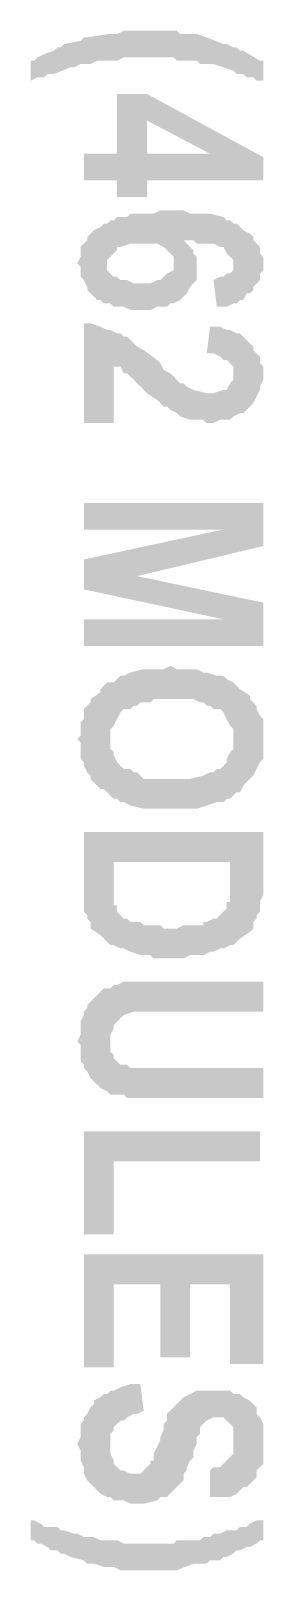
# Model space of a CAD drawing. Header units: inches. Extents: x -186 to 186, y -282 to 282.
# Drawn here: x 73.52 to 76.11, y -176.78 to -159.63 of the extents above; entities that cross this region are included whole.
import ezdxf

# ---------------------------------------------------------------- set-up
doc = ezdxf.new("R2010")
doc.units = ezdxf.units.IN
doc.header["$MEASUREMENT"] = 0
doc.layers.add('H', color=7, linetype='CONTINUOUS', lineweight=100)

msp = doc.modelspace()

# ---------------------------------------------------------------- hatches: boundary and pattern name
at = {"layer": 'H', "linetype": 'Continuous'}
for points in [[(76.111, -160.185), (76.111, -159.963), (76.074, -159.963), (75.889, -159.852), (75.852, -159.852), (75.815, -159.815), (75.778, -159.815), (75.704, -159.778), (75.667, -159.778), (75.481, -159.704), (75.37, -159.667), (75.333, -159.667), (75.259, -159.667), (75.185, -159.667), (75.148, -159.63), (75.037, -159.63), (75, -159.63), (74.667, -159.63), (74.593, -159.63), (74.556, -159.63), (74.481, -159.667), (74.444, -159.667), (74.37, -159.667), (74.148, -159.704), (74.111, -159.704), (74.074, -159.741), (73.889, -159.778), (73.852, -159.815), (73.815, -159.815), (73.778, -159.852), (73.667, -159.889), (73.593, -159.926), (73.556, -159.963), (73.519, -159.963), (73.519, -160.185), (73.593, -160.148), (73.667, -160.148), (73.704, -160.111), (73.778, -160.111), (73.963, -160.037), (74, -160.037), (74.074, -160), (74.111, -160), (74.148, -160), (74.185, -160), (74.259, -159.963), (74.333, -159.963), (74.37, -159.963), (74.444, -159.963), (74.481, -159.963), (74.556, -159.926), (74.704, -159.926), (74.778, -159.926), (74.852, -159.926), (74.926, -159.926), (75.111, -159.926), (75.148, -159.963), (75.185, -159.963), (75.259, -159.963), (75.296, -159.963), (75.37, -159.963), (75.407, -160), (75.444, -160), (75.481, -160), (75.519, -160), (75.556, -160), (75.778, -160.074), (75.815, -160.111), (75.889, -160.111), (75.926, -160.148), (76, -160.148), (76.037, -160.185)], [(76.111, -161.296), (76.111, -161.037), (74.815, -160.333), (74.481, -160.333), (74.481, -161), (74.111, -161), (74.111, -161.296), (74.481, -161.296), (74.481, -161.481), (74.815, -161.481), (74.815, -160.63), (75.519, -161)], [(76.111, -161.296), (75.519, -161), (74.815, -161), (74.815, -160.63), (74.815, -161.296)], [(75.778, -161.778), (75.741, -161.741), (75.704, -161.741), (75.667, -161.704), (75.519, -161.667), (75.444, -161.667), (75.407, -161.667), (75.333, -161.667), (75.296, -161.667), (75.222, -161.63), (74.963, -161.63), (74.889, -161.667), (74.778, -161.667), (74.704, -161.667), (74.63, -161.667), (74.593, -161.704), (74.519, -161.704), (74.481, -161.704), (74.444, -161.741), (74.407, -161.741), (74.37, -161.778), (74.37, -162.222), (74.37, -162.185), (74.407, -162.148), (74.444, -162.111), (74.481, -162.074), (74.481, -162.037), (74.519, -162.037), (74.63, -162), (74.889, -162), (74.926, -162), (75, -162.037), (75.037, -162.074), (75.074, -162.111), (75.111, -162.148), (75.111, -162.222), (75.111, -162.667), (75.185, -162.63), (75.222, -162.593), (75.222, -161.963), (75.333, -161.963), (75.37, -162), (75.444, -162), (75.519, -162), (75.556, -162), (75.63, -162.037), (75.667, -162.037), (75.704, -162.111), (75.741, -162.148), (75.778, -162.185), (75.778, -162.222)], [(75.111, -162.667), (75.111, -162.222), (75.111, -162.296), (75.037, -162.333), (75, -162.37), (74.963, -162.407), (74.926, -162.407), (74.852, -162.444), (74.667, -162.444), (74.593, -162.407), (74.519, -162.407), (74.481, -162.37), (74.444, -162.37), (74.407, -162.333), (74.37, -162.296), (74.37, -162.222), (74.37, -161.778), (74.333, -161.778), (74.296, -161.815), (74.222, -161.852), (74.185, -161.889), (74.148, -161.926), (74.148, -161.963), (74.074, -162.037), (74.074, -162.111), (74.074, -162.148), (74.037, -162.222), (74.074, -162.259), (74.074, -162.333), (74.074, -162.37), (74.111, -162.407), (74.148, -162.481), (74.148, -162.519), (74.185, -162.556), (74.222, -162.593), (74.259, -162.63), (74.296, -162.63), (74.333, -162.667), (74.407, -162.667), (74.444, -162.704), (74.556, -162.704), (74.63, -162.741), (74.852, -162.741), (74.926, -162.704), (75, -162.704), (75.037, -162.704), (75.074, -162.667)], [(76.111, -162.222), (76.111, -162.148), (76.074, -162.111), (76.074, -162.037), (76.037, -162), (76, -161.963), (76, -161.926), (75.963, -161.889), (75.889, -161.852), (75.852, -161.815), (75.815, -161.778), (75.778, -161.778), (75.778, -162.222), (75.778, -162.296), (75.741, -162.333), (75.704, -162.333), (75.667, -162.37), (75.63, -162.37), (75.556, -162.407), (75.593, -162.704), (75.63, -162.704), (75.704, -162.704), (75.778, -162.667), (75.815, -162.667), (75.852, -162.63), (75.889, -162.63), (75.926, -162.556), (75.963, -162.556), (76, -162.519), (76, -162.481), (76.037, -162.444), (76.074, -162.407), (76.074, -162.333), (76.111, -162.296)], [(75.37, -162.259), (75.37, -162.185), (75.37, -162.148), (75.333, -162.111), (75.333, -162.074), (75.296, -162.037), (75.259, -162), (75.222, -161.963), (75.222, -162.593), (75.259, -162.556), (75.296, -162.481), (75.333, -162.444), (75.37, -162.407), (75.37, -162.37), (75.37, -162.296)], [(75.778, -163.926), (75.778, -163.444), (75.778, -163.519), (75.741, -163.556), (75.704, -163.63), (75.667, -163.63), (75.556, -163.667), (75.481, -163.667), (75.333, -163.63), (75.259, -163.593), (75.222, -163.556), (75.185, -163.556), (75.148, -163.519), (75.111, -163.481), (75.074, -163.444), (75, -163.407), (74.963, -163.333), (74.926, -163.296), (74.778, -163.185), (74.704, -163.148), (74.667, -163.111), (74.63, -163.074), (74.593, -163.037), (74.556, -163.037), (74.519, -163), (74.481, -163), (74.407, -162.963), (74.37, -162.963), (74.296, -162.926), (74.185, -162.889), (74.148, -162.889), (74.111, -162.889), (74.111, -164), (74.444, -164), (74.444, -163.37), (74.519, -163.37), (74.556, -163.444), (74.593, -163.444), (74.63, -163.481), (74.667, -163.519), (74.704, -163.556), (74.778, -163.63), (74.815, -163.667), (74.926, -163.741), (74.963, -163.778), (75, -163.815), (75.037, -163.815), (75.074, -163.852), (75.148, -163.889), (75.185, -163.926), (75.296, -163.963), (75.333, -163.963), (75.37, -163.963), (75.444, -163.963), (75.481, -164), (75.556, -164), (75.63, -163.963), (75.667, -163.963), (75.741, -163.963)], [(76.111, -163.481), (76.111, -163.37), (76.074, -163.333), (76.074, -163.259), (76.037, -163.222), (76, -163.185), (76, -163.148), (75.963, -163.111), (75.926, -163.074), (75.852, -163), (75.815, -163), (75.741, -162.963), (75.704, -162.963), (75.63, -162.926), (75.556, -162.926), (75.519, -162.926), (75.481, -163.222), (75.519, -163.222), (75.556, -163.222), (75.63, -163.259), (75.667, -163.296), (75.704, -163.296), (75.741, -163.333), (75.778, -163.37), (75.778, -163.407), (75.778, -163.444), (75.778, -163.926), (75.852, -163.889), (75.889, -163.889), (75.926, -163.852), (75.963, -163.815), (76, -163.778), (76.037, -163.704), (76.074, -163.63), (76.074, -163.593), (76.111, -163.519)], [(76.111, -165.37), (76.111, -164.889), (74.111, -164.889), (74.111, -165.185), (75.667, -165.185)], [(76.111, -165.37), (75.667, -165.185), (74.111, -165.519), (74.704, -165.704)], [(76.111, -166.481), (76.111, -166), (74.704, -165.704), (74.111, -165.519), (74.111, -165.852), (75.667, -166.185)], [(76.111, -166.481), (75.667, -166.185), (74.111, -166.185), (74.111, -166.481)], [(76.111, -167.519), (76.111, -167.407), (76.111, -167.333), (76.111, -167.296), (76.074, -167.259), (76.037, -167.185), (76.037, -167.148), (76, -167.111), (75.963, -167.074), (75.963, -167.037), (75.852, -166.963), (75.815, -166.926), (75.778, -166.889), (75.704, -166.852), (75.667, -166.815), (75.63, -166.815), (75.593, -166.815), (75.481, -166.778), (75.444, -166.778), (75.37, -166.741), (75.333, -166.741), (75.259, -166.741), (75.148, -166.741), (75.074, -166.704), (75, -166.741), (74.889, -166.741), (74.815, -166.741), (74.778, -166.741), (74.63, -166.778), (74.556, -166.815), (74.519, -166.815), (74.481, -166.852), (74.444, -166.889), (74.37, -166.889), (74.296, -166.963), (74.296, -167), (74.185, -167.074), (74.185, -167.111), (74.148, -167.148), (74.111, -167.185), (74.111, -167.222), (74.111, -167.296), (74.074, -167.333), (74.074, -167.407), (74.074, -167.481), (74.037, -167.519), (74.074, -167.556), (74.074, -167.667), (74.074, -167.741), (74.111, -167.778), (74.111, -167.815), (74.148, -167.889), (74.185, -167.926), (74.185, -167.963), (74.222, -168), (74.296, -168.074), (74.333, -168.074), (74.37, -168.111), (74.407, -168.148), (74.407, -167.519), (74.407, -167.481), (74.407, -167.407), (74.444, -167.37), (74.481, -167.296), (74.519, -167.222), (74.556, -167.185), (74.63, -167.185), (74.667, -167.148), (74.704, -167.148), (74.741, -167.111), (74.778, -167.111), (74.852, -167.111), (74.889, -167.074), (74.963, -167.074), (75.222, -167.074), (75.296, -167.074), (75.333, -167.074), (75.407, -167.111), (75.444, -167.111), (75.481, -167.148), (75.519, -167.148), (75.556, -167.185), (75.63, -167.185), (75.667, -167.222), (75.704, -167.296), (75.741, -167.37), (75.778, -167.407), (75.778, -167.481), (75.778, -167.519), (75.815, -168.111), (75.852, -168.111), (75.889, -168.037), (75.926, -168), (75.963, -167.963), (76, -167.926), (76.037, -167.852), (76.074, -167.778), (76.111, -167.741), (76.111, -167.667), (76.111, -167.63), (76.111, -167.556)], [(75.815, -168.111), (75.778, -167.519), (75.778, -167.593), (75.778, -167.63), (75.741, -167.667), (75.704, -167.741), (75.704, -167.778), (75.667, -167.815), (75.63, -167.852), (75.593, -167.852), (75.556, -167.889), (75.519, -167.889), (75.444, -167.926), (75.296, -167.963), (75.222, -167.963), (74.963, -167.963), (74.889, -167.963), (74.852, -167.963), (74.778, -167.963), (74.741, -167.926), (74.704, -167.889), (74.667, -167.889), (74.63, -167.852), (74.556, -167.852), (74.519, -167.815), (74.481, -167.778), (74.444, -167.704), (74.444, -167.667), (74.407, -167.63), (74.407, -167.556), (74.407, -167.519), (74.407, -168.148), (74.444, -168.185), (74.481, -168.185), (74.519, -168.222), (74.556, -168.222), (74.63, -168.259), (74.778, -168.296), (74.852, -168.296), (74.889, -168.296), (75.259, -168.296), (75.333, -168.296), (75.37, -168.296), (75.593, -168.222), (75.667, -168.222), (75.704, -168.185), (75.741, -168.185), (75.778, -168.148)], [(76.111, -169.185), (76.111, -168.556), (74.111, -168.556), (74.111, -169.333), (74.111, -169.37), (74.111, -169.444), (74.148, -169.481), (74.148, -169.519), (74.185, -169.556), (74.185, -169.63), (74.296, -169.704), (74.333, -169.741), (74.37, -169.778), (74.407, -169.815), (74.444, -168.889), (75.741, -168.889), (75.741, -169.037), (75.778, -169.815), (75.815, -169.778), (75.852, -169.741), (75.963, -169.667), (76, -169.63), (76, -169.556), (76.037, -169.519), (76.037, -169.481), (76.074, -169.444), (76.074, -169.37), (76.074, -169.333), (76.111, -169.259)], [(75.778, -169.815), (75.741, -169.037), (75.741, -169.222), (75.741, -169.296), (75.741, -169.333), (75.704, -169.333), (75.704, -169.407), (75.667, -169.444), (75.63, -169.481), (75.593, -169.519), (75.556, -169.519), (75.481, -169.556), (75.444, -169.556), (75.444, -169.593), (75.37, -169.593), (75.333, -169.593), (75.222, -169.593), (75.148, -169.63), (75, -169.63), (74.963, -169.593), (74.852, -169.593), (74.778, -169.593), (74.741, -169.556), (74.704, -169.556), (74.63, -169.556), (74.593, -169.519), (74.556, -169.519), (74.519, -169.481), (74.481, -169.444), (74.481, -169.37), (74.444, -169.37), (74.444, -169.333), (74.444, -169.296), (74.444, -169.222), (74.444, -168.889), (74.407, -169.815), (74.444, -169.815), (74.519, -169.852), (74.556, -169.852), (74.63, -169.889), (74.741, -169.926), (74.778, -169.926), (74.852, -169.926), (74.889, -169.963), (75.222, -169.963), (75.296, -169.926), (75.37, -169.926), (75.407, -169.926), (75.444, -169.926), (75.519, -169.889), (75.556, -169.889), (75.63, -169.852), (75.667, -169.852), (75.741, -169.815)], [(76.111, -170.556), (76.111, -170.222), (74.852, -170.222), (74.778, -170.222), (74.667, -170.222), (74.63, -170.222), (74.556, -170.222), (74.481, -170.259), (74.444, -170.259), (74.407, -170.296), (74.407, -170.889), (74.407, -170.852), (74.407, -170.815), (74.444, -170.741), (74.444, -170.704), (74.481, -170.667), (74.519, -170.63), (74.556, -170.593), (74.667, -170.556), (74.704, -170.556), (74.741, -170.556), (75, -170.556)], [(76.111, -171.519), (76.111, -171.185), (74.704, -171.185), (74.667, -171.185), (74.63, -171.185), (74.593, -171.148), (74.519, -171.148), (74.481, -171.111), (74.444, -171.074), (74.444, -171.037), (74.407, -171), (74.407, -170.963), (74.407, -170.889), (74.407, -170.296), (74.333, -170.296), (74.296, -170.333), (74.259, -170.37), (74.222, -170.407), (74.185, -170.444), (74.148, -170.481), (74.148, -170.519), (74.111, -170.556), (74.111, -170.593), (74.074, -170.667), (74.074, -170.704), (74.074, -170.778), (74.074, -170.815), (74.037, -170.889), (74.074, -170.926), (74.074, -171.037), (74.074, -171.111), (74.111, -171.148), (74.111, -171.185), (74.148, -171.222), (74.185, -171.296), (74.222, -171.333), (74.259, -171.37), (74.296, -171.407), (74.37, -171.444), (74.407, -171.481), (74.481, -171.481), (74.519, -171.481), (74.556, -171.481), (74.593, -171.519), (74.704, -171.519), (74.778, -171.519), (75.037, -171.519)], [(76.074, -172.222), (76.074, -171.889), (74.111, -171.889), (74.111, -173.037), (74.444, -173.037), (74.444, -172.222)], [(76.111, -174.481), (76.111, -173.259), (74.111, -173.259), (74.111, -174.519), (74.444, -174.519), (74.444, -173.593), (74.963, -173.593), (74.963, -174.407), (75.296, -174.407), (75.296, -173.593), (75.741, -173.593), (75.741, -174.481)], [(74.778, -175), (74.741, -174.704), (74.667, -174.704), (74.63, -174.704), (74.519, -174.741), (74.444, -174.778), (74.407, -174.778), (74.37, -174.815), (74.407, -175.37), (74.407, -175.296), (74.407, -175.259), (74.444, -175.222), (74.444, -175.185), (74.481, -175.148), (74.519, -175.111), (74.556, -175.111), (74.593, -175.074), (74.667, -175.037), (74.704, -175.037)], [(76.111, -175.37), (76.111, -175.222), (76.111, -175.185), (76.111, -175.148), (76.074, -175.074), (76.037, -175.037), (76.037, -174.963), (76, -174.926), (75.963, -174.889), (75.889, -174.852), (75.852, -174.815), (75.815, -174.815), (75.778, -174.815), (75.741, -174.778), (75.667, -174.778), (75.444, -174.778), (75.407, -174.778), (75.37, -174.778), (75.296, -174.815), (75.222, -174.852), (75.148, -174.926), (75.111, -174.963), (75.037, -175.037), (75.037, -175.111), (75, -175.148), (75, -175.222), (74.963, -175.296), (74.963, -175.333), (74.926, -175.407), (74.889, -175.481), (74.889, -175.519), (74.889, -175.556), (74.852, -175.556), (74.852, -175.593), (74.815, -175.63), (74.778, -175.667), (74.741, -175.704), (74.63, -175.704), (74.556, -175.667), (74.519, -175.667), (74.481, -175.63), (74.444, -175.593), (74.444, -175.556), (74.407, -175.481), (74.407, -175.444), (74.407, -175.37), (74.37, -174.815), (74.333, -174.815), (74.296, -174.852), (74.222, -174.889), (74.222, -174.926), (74.185, -174.963), (74.148, -175.037), (74.111, -175.074), (74.111, -175.111), (74.074, -175.148), (74.074, -175.185), (74.074, -175.296), (74.037, -175.37), (74.074, -175.444), (74.074, -175.481), (74.074, -175.556), (74.111, -175.63), (74.111, -175.667), (74.111, -175.704), (74.148, -175.778), (74.185, -175.815), (74.222, -175.852), (74.259, -175.889), (74.296, -175.926), (74.37, -175.963), (74.407, -175.963), (74.444, -176), (74.519, -176), (74.556, -176), (74.63, -176.037), (74.778, -176.037), (74.926, -176), (74.963, -175.963), (75.037, -175.963), (75.074, -175.926), (75.111, -175.889), (75.148, -175.852), (75.185, -175.815), (75.222, -175.778), (75.222, -175.704), (75.259, -175.667), (75.259, -175.63), (75.296, -175.556), (75.333, -175.519), (75.333, -175.444), (75.37, -175.37), (75.37, -175.296), (75.407, -175.259), (75.407, -175.185), (75.444, -175.148), (75.481, -175.111), (75.556, -175.074), (75.593, -175.074), (75.667, -175.074), (75.704, -175.111), (75.741, -175.148), (75.778, -175.185), (75.778, -175.222), (75.778, -175.296), (75.778, -175.333), (75.815, -175.926), (75.852, -175.889), (75.889, -175.852), (75.926, -175.852), (76, -175.778), (76.037, -175.741), (76.037, -175.667), (76.074, -175.63), (76.111, -175.593), (76.111, -175.519), (76.111, -175.481), (76.111, -175.444)], [(75.815, -175.926), (75.778, -175.333), (75.778, -175.407), (75.778, -175.481), (75.741, -175.519), (75.704, -175.556), (75.667, -175.593), (75.63, -175.63), (75.556, -175.63), (75.519, -175.667), (75.519, -175.963), (75.63, -175.963), (75.704, -175.963), (75.741, -175.963)], [(76.111, -176.444), (76.111, -176.222), (76.037, -176.222), (75.963, -176.259), (75.926, -176.296), (75.852, -176.296), (75.815, -176.333), (75.704, -176.333), (75.63, -176.37), (75.593, -176.37), (75.556, -176.37), (75.519, -176.407), (75.444, -176.407), (75.407, -176.444), (75.37, -176.444), (75.296, -176.444), (75.259, -176.444), (75.185, -176.444), (75.148, -176.444), (75.111, -176.481), (74.926, -176.481), (74.852, -176.481), (74.704, -176.481), (74.667, -176.481), (74.556, -176.481), (74.481, -176.444), (74.444, -176.444), (74.37, -176.444), (74.333, -176.444), (74.296, -176.444), (74.222, -176.407), (74.148, -176.407), (74.111, -176.407), (74.037, -176.37), (74, -176.37), (73.889, -176.333), (73.852, -176.333), (73.815, -176.296), (73.741, -176.296), (73.667, -176.296), (73.63, -176.259), (73.556, -176.222), (73.519, -176.222), (73.519, -176.444), (73.556, -176.444), (73.593, -176.481), (73.63, -176.481), (73.704, -176.519), (73.741, -176.556), (73.815, -176.556), (73.852, -176.593), (73.889, -176.593), (73.963, -176.63), (74.111, -176.667), (74.148, -176.704), (74.185, -176.704), (74.222, -176.704), (74.333, -176.741), (74.407, -176.741), (74.444, -176.741), (74.519, -176.778), (74.63, -176.778), (74.667, -176.778), (75, -176.778), (75.037, -176.778), (75.148, -176.778), (75.333, -176.704), (75.37, -176.704), (75.444, -176.704), (75.481, -176.704), (75.519, -176.667), (75.63, -176.667), (75.667, -176.63), (75.704, -176.63), (75.778, -176.593), (75.815, -176.556), (75.852, -176.556), (75.926, -176.519), (75.963, -176.519), (76.037, -176.481), (76.074, -176.444)]]:
    msp.add_hatch(color=0, dxfattribs=at).paths.add_polyline_path(points)

doc.saveas('drawing.dxf')
